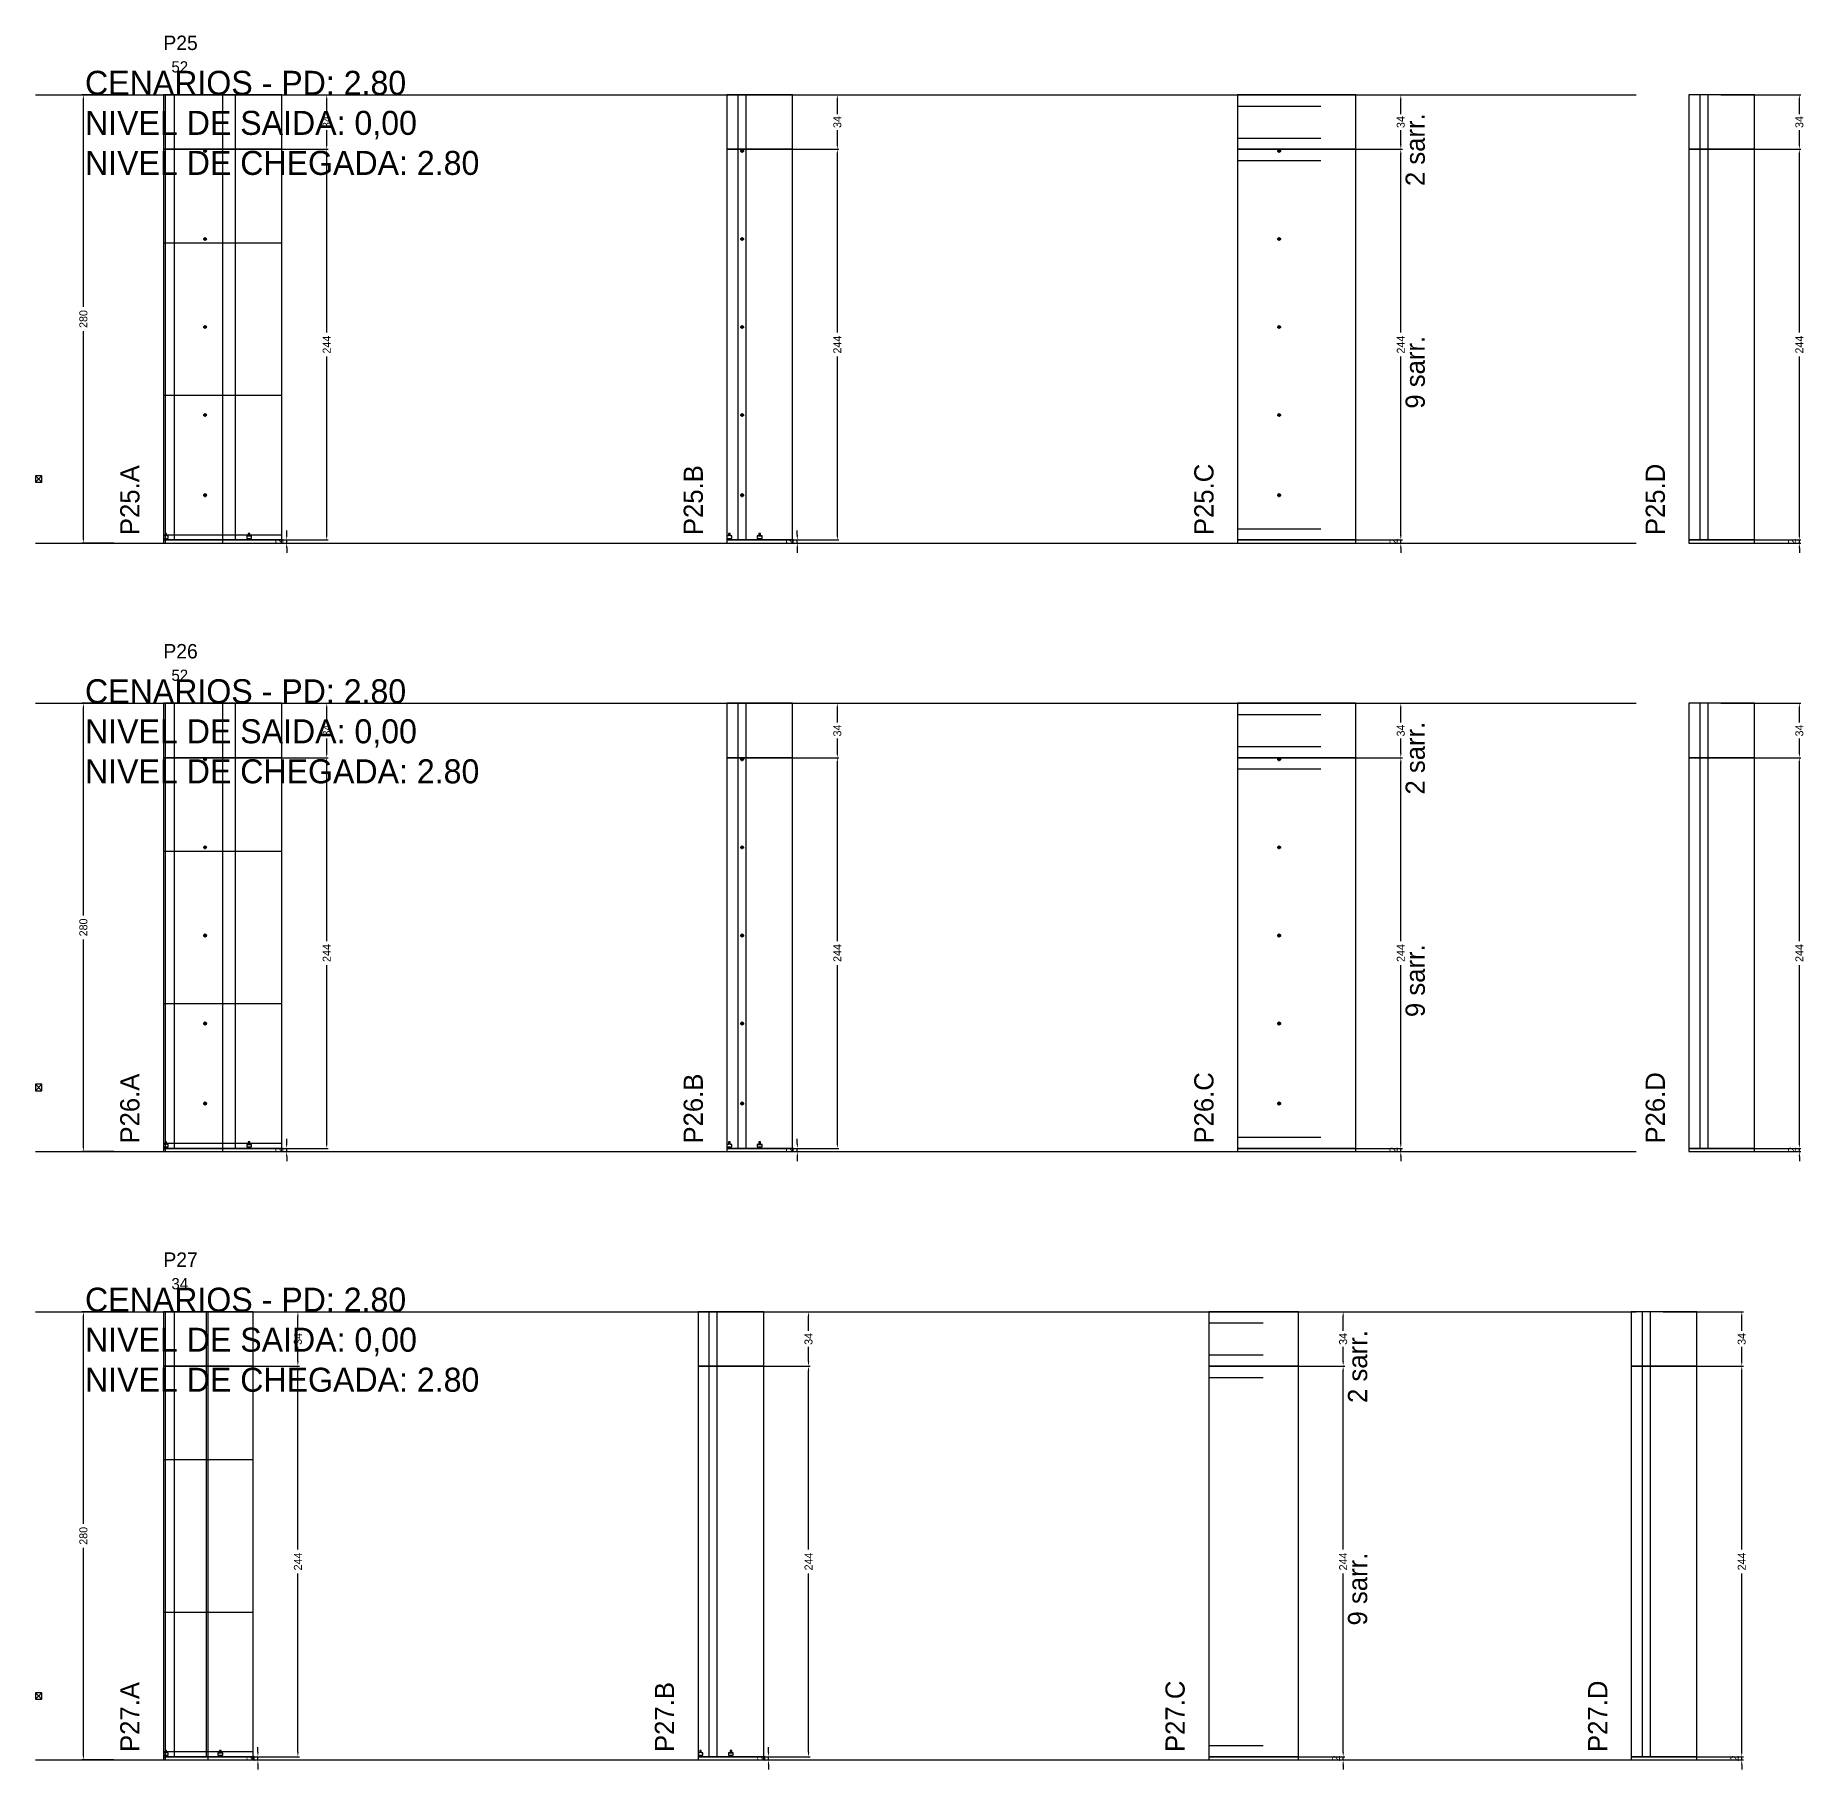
# Model space of a CAD drawing. Header units: centimetres. Extents: x -10500 to 4105, y -36866 to 295.
# Drawn here: x -7000 to -5895, y -10266 to -9183 of the extents above; entities that cross this region are included whole.
import ezdxf

# ---------------------------------------------------------------- set-up
doc = ezdxf.new("R2010")
doc.units = ezdxf.units.CM
doc.linetypes.add('DASHED', pattern=[2, -2])
for name, color, linetype in [('CHAPA', 140, 'Continuous'), ('COTA', 241, 'Continuous'), ('COTAS FURACAO', 16, 'Continuous'), ('Madeira', 30, 'Continuous'), ('NOMENCLATURA', 7, 'Continuous'), ('Nível', 160, 'Continuous'), ('Painéis', 200, 'Continuous'), ('Perfil Metálico', 150, 'Continuous'), ('SARR_2.2x7', 40, 'Continuous'), ('SARRAFO DE PRESSAO', 200, 'Continuous'), ('texto', 7, 'Continuous'), ('TEXTO_GERAL', 7, 'Continuous')]:
    doc.layers.add(name, color=color, linetype=linetype)
doc.dimstyles.new('PAINEL-NOVA', dxfattribs={"dimtxt": 5, "dimasz": 3, "dimexe": 1, "dimexo": 1, "dimgap": 1, "dimtad": 1, "dimcen": 2.5, "dimazin": 3, "dimtfac": 1, "dimtmove": 0, "dimatfit": 3})

# ---------------------------------------------------------------- blocks, each defined once
blk = doc.blocks.new('_CLOSEDFILLED')
at = {"color": 0, "linetype": 'BYBLOCK'}
blk.add_solid([(-1, 0.16), (0, 0), (-1, -0.16)], dxfattribs=at)
blk = doc.blocks.new('*D625')
for p, q in [((-6951, -9220), (-6971, -9220)), ((-6970, -9352.5), (-6970, -9223)), ((-6970, -9497), (-6970, -9367.5)), ((-6951, -9500), (-6971, -9500))]:
    blk.add_line(p, q)
at = {"layer": 'Defpoints'}
for p in [(-6950, -9220), (-6970, -9500), (-6950, -9500)]:
    blk.add_point(p, dxfattribs=at)
at = {"layer": 'COTA', "xscale": 3, "yscale": 3}
for p, rotation in [((-6970, -9220), 90), ((-6970, -9500), 270)]:
    blk.add_blockref('_CLOSEDFILLED', p, dxfattribs=dict(at, rotation=rotation))
at = {"layer": 'COTA', "insert": (-6970, -9360), "char_height": 5, "attachment_point": 5, "rotation": 90}
blk.add_mtext('280', dxfattribs=at)
blk = doc.blocks.new('MULDURA')
at = {"layer": 'Paineis'}
for p, q in [((0, 0), (4, 4)), ((4, 0), (0, 4))]:
    blk.add_line(p, q, dxfattribs=at)
blk.add_lwpolyline([(0, 0), (4, 0), (4, 4), (0, 4)], close=True, dxfattribs=at)
blk = doc.blocks.new('*D627')
for p, q in [((-6867, -9254), (-6817, -9254)), ((-6818, -9368.5), (-6818, -9257)), ((-6818, -9495), (-6818, -9383.5)), ((-6867, -9498), (-6817, -9498))]:
    blk.add_line(p, q)
at = {"layer": 'Defpoints'}
for p in [(-6868, -9254), (-6868, -9498), (-6818, -9498)]:
    blk.add_point(p, dxfattribs=at)
at = {"layer": 'COTA', "xscale": 3, "yscale": 3}
for p, rotation in [((-6818, -9254), 90), ((-6818, -9498), 270)]:
    blk.add_blockref('_CLOSEDFILLED', p, dxfattribs=dict(at, rotation=rotation))
at = {"layer": 'COTA', "insert": (-6818, -9376), "char_height": 5, "attachment_point": 5, "rotation": 90}
blk.add_mtext('244', dxfattribs=at)
blk = doc.blocks.new('*D628')
for p, q in [((-6867, -9220), (-6817, -9220)), ((-6818, -9232), (-6818, -9223)), ((-6818, -9251), (-6818, -9242)), ((-6867, -9254), (-6817, -9254))]:
    blk.add_line(p, q)
at = {"layer": 'Defpoints'}
for p in [(-6868, -9220), (-6868, -9254), (-6818, -9254)]:
    blk.add_point(p, dxfattribs=at)
at = {"layer": 'COTA', "xscale": 3, "yscale": 3}
for p, rotation in [((-6818, -9220), 90), ((-6818, -9254), 270)]:
    blk.add_blockref('_CLOSEDFILLED', p, dxfattribs=dict(at, rotation=rotation))
at = {"layer": 'COTA', "insert": (-6818, -9237), "char_height": 5, "attachment_point": 5, "rotation": 90}
blk.add_mtext('34', dxfattribs=at)
blk = doc.blocks.new('SLIPTEE')
at = {"layer": 'Paineis'}
blk.add_lwpolyline([(0, 0), (3, 0), (3, 1.5), (2, 1.5), (2, 3), (1, 3), (1, 1.5), (0, 1.5)], close=True, dxfattribs=at)
blk = doc.blocks.new('SLIPTDD')
at = {"layer": 'Paineis'}
blk.add_line((0, 1.5), (3, 1.5), dxfattribs=at)
blk.add_lwpolyline([(0, 0), (3, 0), (3, 1.5), (2, 1.5), (2, 3), (1, 3), (1, 1.5), (0, 1.5)], close=True, dxfattribs=at)
blk = doc.blocks.new('furacao')
at = {"layer": 'COTAS FURACAO'}
for p, q in [((-1.2, 0), (1.2, 0)), ((0, -1.2), (0, 1.2))]:
    blk.add_line(p, q, dxfattribs=at)
blk.add_circle((0, 0), 0.8, dxfattribs=at)
blk = doc.blocks.new('*D630')
for p, q in [((-6548, -9254), (-6498, -9254)), ((-6499, -9368.5), (-6499, -9257)), ((-6499, -9495), (-6499, -9383.5)), ((-6548, -9498), (-6498, -9498))]:
    blk.add_line(p, q)
at = {"layer": 'Defpoints'}
for p in [(-6549, -9254), (-6549, -9498), (-6499, -9498)]:
    blk.add_point(p, dxfattribs=at)
at = {"layer": 'COTA', "xscale": 3, "yscale": 3}
for p, rotation in [((-6499, -9254), 90), ((-6499, -9498), 270)]:
    blk.add_blockref('_CLOSEDFILLED', p, dxfattribs=dict(at, rotation=rotation))
at = {"layer": 'COTA', "insert": (-6499, -9376), "char_height": 5, "attachment_point": 5, "rotation": 90}
blk.add_mtext('244', dxfattribs=at)
blk = doc.blocks.new('*D631')
for p, q in [((-6548, -9220), (-6498, -9220)), ((-6499, -9232), (-6499, -9223)), ((-6499, -9251), (-6499, -9242)), ((-6548, -9254), (-6498, -9254))]:
    blk.add_line(p, q)
at = {"layer": 'Defpoints'}
for p in [(-6549, -9220), (-6549, -9254), (-6499, -9254)]:
    blk.add_point(p, dxfattribs=at)
at = {"layer": 'COTA', "xscale": 3, "yscale": 3}
for p, rotation in [((-6499, -9220), 90), ((-6499, -9254), 270)]:
    blk.add_blockref('_CLOSEDFILLED', p, dxfattribs=dict(at, rotation=rotation))
at = {"layer": 'COTA', "insert": (-6499, -9237), "char_height": 5, "attachment_point": 5, "rotation": 90}
blk.add_mtext('34', dxfattribs=at)
blk = doc.blocks.new('*D633')
for p, q in [((-6196, -9254), (-6146, -9254)), ((-6147, -9368.5), (-6147, -9257)), ((-6147, -9495), (-6147, -9383.5)), ((-6196, -9498), (-6146, -9498))]:
    blk.add_line(p, q)
at = {"layer": 'Defpoints'}
for p in [(-6197, -9254), (-6197, -9498), (-6147, -9498)]:
    blk.add_point(p, dxfattribs=at)
at = {"layer": 'COTA', "xscale": 3, "yscale": 3}
for p, rotation in [((-6147, -9254), 90), ((-6147, -9498), 270)]:
    blk.add_blockref('_CLOSEDFILLED', p, dxfattribs=dict(at, rotation=rotation))
at = {"layer": 'COTA', "insert": (-6147, -9376), "char_height": 5, "attachment_point": 5, "rotation": 90}
blk.add_mtext('244', dxfattribs=at)
blk = doc.blocks.new('*D634')
for p, q in [((-6196, -9220), (-6146, -9220)), ((-6147, -9232), (-6147, -9223)), ((-6147, -9251), (-6147, -9242)), ((-6196, -9254), (-6146, -9254))]:
    blk.add_line(p, q)
at = {"layer": 'Defpoints'}
for p in [(-6197, -9220), (-6197, -9254), (-6147, -9254)]:
    blk.add_point(p, dxfattribs=at)
at = {"layer": 'COTA', "xscale": 3, "yscale": 3}
for p, rotation in [((-6147, -9220), 90), ((-6147, -9254), 270)]:
    blk.add_blockref('_CLOSEDFILLED', p, dxfattribs=dict(at, rotation=rotation))
at = {"layer": 'COTA', "insert": (-6147, -9237), "char_height": 5, "attachment_point": 5, "rotation": 90}
blk.add_mtext('34', dxfattribs=at)
blk = doc.blocks.new('*D636')
for p, q in [((-5947, -9254), (-5897, -9254)), ((-5898, -9368.5), (-5898, -9257)), ((-5898, -9495), (-5898, -9383.5)), ((-5947, -9498), (-5897, -9498))]:
    blk.add_line(p, q)
at = {"layer": 'Defpoints'}
for p in [(-5948, -9254), (-5948, -9498), (-5898, -9498)]:
    blk.add_point(p, dxfattribs=at)
at = {"layer": 'COTA', "xscale": 3, "yscale": 3}
for p, rotation in [((-5898, -9254), 90), ((-5898, -9498), 270)]:
    blk.add_blockref('_CLOSEDFILLED', p, dxfattribs=dict(at, rotation=rotation))
at = {"layer": 'COTA', "insert": (-5898, -9376), "char_height": 5, "attachment_point": 5, "rotation": 90}
blk.add_mtext('244', dxfattribs=at)
blk = doc.blocks.new('*D637')
for p, q in [((-5947, -9220), (-5897, -9220)), ((-5898, -9232), (-5898, -9223)), ((-5898, -9251), (-5898, -9242)), ((-5947, -9254), (-5897, -9254))]:
    blk.add_line(p, q)
at = {"layer": 'Defpoints'}
for p in [(-5948, -9220), (-5948, -9254), (-5898, -9254)]:
    blk.add_point(p, dxfattribs=at)
at = {"layer": 'COTA', "xscale": 3, "yscale": 3}
for p, rotation in [((-5898, -9220), 90), ((-5898, -9254), 270)]:
    blk.add_blockref('_CLOSEDFILLED', p, dxfattribs=dict(at, rotation=rotation))
at = {"layer": 'COTA', "insert": (-5898, -9237), "char_height": 5, "attachment_point": 5, "rotation": 90}
blk.add_mtext('34', dxfattribs=at)
blk = doc.blocks.new('*D651')
for p, q in [((-6951, -9600), (-6971, -9600)), ((-6970, -9732.5), (-6970, -9603)), ((-6970, -9877), (-6970, -9747.5)), ((-6951, -9880), (-6971, -9880))]:
    blk.add_line(p, q)
at = {"layer": 'Defpoints'}
for p in [(-6950, -9600), (-6970, -9880), (-6950, -9880)]:
    blk.add_point(p, dxfattribs=at)
at = {"layer": 'COTA', "xscale": 3, "yscale": 3}
for p, rotation in [((-6970, -9600), 90), ((-6970, -9880), 270)]:
    blk.add_blockref('_CLOSEDFILLED', p, dxfattribs=dict(at, rotation=rotation))
at = {"layer": 'COTA', "insert": (-6970, -9740), "char_height": 5, "attachment_point": 5, "rotation": 90}
blk.add_mtext('280', dxfattribs=at)
blk = doc.blocks.new('*D653')
for p, q in [((-6867, -9634), (-6817, -9634)), ((-6818, -9748.5), (-6818, -9637)), ((-6818, -9875), (-6818, -9763.5)), ((-6867, -9878), (-6817, -9878))]:
    blk.add_line(p, q)
at = {"layer": 'Defpoints'}
for p in [(-6868, -9634), (-6868, -9878), (-6818, -9878)]:
    blk.add_point(p, dxfattribs=at)
at = {"layer": 'COTA', "xscale": 3, "yscale": 3}
for p, rotation in [((-6818, -9634), 90), ((-6818, -9878), 270)]:
    blk.add_blockref('_CLOSEDFILLED', p, dxfattribs=dict(at, rotation=rotation))
at = {"layer": 'COTA', "insert": (-6818, -9756), "char_height": 5, "attachment_point": 5, "rotation": 90}
blk.add_mtext('244', dxfattribs=at)
blk = doc.blocks.new('*D654')
for p, q in [((-6867, -9600), (-6817, -9600)), ((-6818, -9612), (-6818, -9603)), ((-6818, -9631), (-6818, -9622)), ((-6867, -9634), (-6817, -9634))]:
    blk.add_line(p, q)
at = {"layer": 'Defpoints'}
for p in [(-6868, -9600), (-6868, -9634), (-6818, -9634)]:
    blk.add_point(p, dxfattribs=at)
at = {"layer": 'COTA', "xscale": 3, "yscale": 3}
for p, rotation in [((-6818, -9600), 90), ((-6818, -9634), 270)]:
    blk.add_blockref('_CLOSEDFILLED', p, dxfattribs=dict(at, rotation=rotation))
at = {"layer": 'COTA', "insert": (-6818, -9617), "char_height": 5, "attachment_point": 5, "rotation": 90}
blk.add_mtext('34', dxfattribs=at)
blk = doc.blocks.new('*D656')
for p, q in [((-6548, -9634), (-6498, -9634)), ((-6499, -9748.5), (-6499, -9637)), ((-6499, -9875), (-6499, -9763.5)), ((-6548, -9878), (-6498, -9878))]:
    blk.add_line(p, q)
at = {"layer": 'Defpoints'}
for p in [(-6549, -9634), (-6549, -9878), (-6499, -9878)]:
    blk.add_point(p, dxfattribs=at)
at = {"layer": 'COTA', "xscale": 3, "yscale": 3}
for p, rotation in [((-6499, -9634), 90), ((-6499, -9878), 270)]:
    blk.add_blockref('_CLOSEDFILLED', p, dxfattribs=dict(at, rotation=rotation))
at = {"layer": 'COTA', "insert": (-6499, -9756), "char_height": 5, "attachment_point": 5, "rotation": 90}
blk.add_mtext('244', dxfattribs=at)
blk = doc.blocks.new('*D657')
for p, q in [((-6548, -9600), (-6498, -9600)), ((-6499, -9612), (-6499, -9603)), ((-6499, -9631), (-6499, -9622)), ((-6548, -9634), (-6498, -9634))]:
    blk.add_line(p, q)
at = {"layer": 'Defpoints'}
for p in [(-6549, -9600), (-6549, -9634), (-6499, -9634)]:
    blk.add_point(p, dxfattribs=at)
at = {"layer": 'COTA', "xscale": 3, "yscale": 3}
for p, rotation in [((-6499, -9600), 90), ((-6499, -9634), 270)]:
    blk.add_blockref('_CLOSEDFILLED', p, dxfattribs=dict(at, rotation=rotation))
at = {"layer": 'COTA', "insert": (-6499, -9617), "char_height": 5, "attachment_point": 5, "rotation": 90}
blk.add_mtext('34', dxfattribs=at)
blk = doc.blocks.new('*D659')
for p, q in [((-6196, -9634), (-6146, -9634)), ((-6147, -9748.5), (-6147, -9637)), ((-6147, -9875), (-6147, -9763.5)), ((-6196, -9878), (-6146, -9878))]:
    blk.add_line(p, q)
at = {"layer": 'Defpoints'}
for p in [(-6197, -9634), (-6197, -9878), (-6147, -9878)]:
    blk.add_point(p, dxfattribs=at)
at = {"layer": 'COTA', "xscale": 3, "yscale": 3}
for p, rotation in [((-6147, -9634), 90), ((-6147, -9878), 270)]:
    blk.add_blockref('_CLOSEDFILLED', p, dxfattribs=dict(at, rotation=rotation))
at = {"layer": 'COTA', "insert": (-6147, -9756), "char_height": 5, "attachment_point": 5, "rotation": 90}
blk.add_mtext('244', dxfattribs=at)
blk = doc.blocks.new('*D660')
for p, q in [((-6196, -9600), (-6146, -9600)), ((-6147, -9612), (-6147, -9603)), ((-6147, -9631), (-6147, -9622)), ((-6196, -9634), (-6146, -9634))]:
    blk.add_line(p, q)
at = {"layer": 'Defpoints'}
for p in [(-6197, -9600), (-6197, -9634), (-6147, -9634)]:
    blk.add_point(p, dxfattribs=at)
at = {"layer": 'COTA', "xscale": 3, "yscale": 3}
for p, rotation in [((-6147, -9600), 90), ((-6147, -9634), 270)]:
    blk.add_blockref('_CLOSEDFILLED', p, dxfattribs=dict(at, rotation=rotation))
at = {"layer": 'COTA', "insert": (-6147, -9617), "char_height": 5, "attachment_point": 5, "rotation": 90}
blk.add_mtext('34', dxfattribs=at)
blk = doc.blocks.new('*D662')
for p, q in [((-5947, -9634), (-5897, -9634)), ((-5898, -9748.5), (-5898, -9637)), ((-5898, -9875), (-5898, -9763.5)), ((-5947, -9878), (-5897, -9878))]:
    blk.add_line(p, q)
at = {"layer": 'Defpoints'}
for p in [(-5948, -9634), (-5948, -9878), (-5898, -9878)]:
    blk.add_point(p, dxfattribs=at)
at = {"layer": 'COTA', "xscale": 3, "yscale": 3}
for p, rotation in [((-5898, -9634), 90), ((-5898, -9878), 270)]:
    blk.add_blockref('_CLOSEDFILLED', p, dxfattribs=dict(at, rotation=rotation))
at = {"layer": 'COTA', "insert": (-5898, -9756), "char_height": 5, "attachment_point": 5, "rotation": 90}
blk.add_mtext('244', dxfattribs=at)
blk = doc.blocks.new('*D663')
for p, q in [((-5947, -9600), (-5897, -9600)), ((-5898, -9612), (-5898, -9603)), ((-5898, -9631), (-5898, -9622)), ((-5947, -9634), (-5897, -9634))]:
    blk.add_line(p, q)
at = {"layer": 'Defpoints'}
for p in [(-5948, -9600), (-5948, -9634), (-5898, -9634)]:
    blk.add_point(p, dxfattribs=at)
at = {"layer": 'COTA', "xscale": 3, "yscale": 3}
for p, rotation in [((-5898, -9600), 90), ((-5898, -9634), 270)]:
    blk.add_blockref('_CLOSEDFILLED', p, dxfattribs=dict(at, rotation=rotation))
at = {"layer": 'COTA', "insert": (-5898, -9617), "char_height": 5, "attachment_point": 5, "rotation": 90}
blk.add_mtext('34', dxfattribs=at)
blk = doc.blocks.new('*D677')
for p, q in [((-6951, -9980), (-6971, -9980)), ((-6970, -10112.5), (-6970, -9983)), ((-6970, -10257), (-6970, -10127.5)), ((-6951, -10260), (-6971, -10260))]:
    blk.add_line(p, q)
at = {"layer": 'Defpoints'}
for p in [(-6950, -9980), (-6970, -10260), (-6950, -10260)]:
    blk.add_point(p, dxfattribs=at)
at = {"layer": 'COTA', "xscale": 3, "yscale": 3}
for p, rotation in [((-6970, -9980), 90), ((-6970, -10260), 270)]:
    blk.add_blockref('_CLOSEDFILLED', p, dxfattribs=dict(at, rotation=rotation))
at = {"layer": 'COTA', "insert": (-6970, -10120), "char_height": 5, "attachment_point": 5, "rotation": 90}
blk.add_mtext('280', dxfattribs=at)
blk = doc.blocks.new('*D679')
for p, q in [((-6885, -10014), (-6835, -10014)), ((-6836, -10128.5), (-6836, -10017)), ((-6836, -10255), (-6836, -10143.5)), ((-6885, -10258), (-6835, -10258))]:
    blk.add_line(p, q)
at = {"layer": 'Defpoints'}
for p in [(-6886, -10014), (-6886, -10258), (-6836, -10258)]:
    blk.add_point(p, dxfattribs=at)
at = {"layer": 'COTA', "xscale": 3, "yscale": 3}
for p, rotation in [((-6836, -10014), 90), ((-6836, -10258), 270)]:
    blk.add_blockref('_CLOSEDFILLED', p, dxfattribs=dict(at, rotation=rotation))
at = {"layer": 'COTA', "insert": (-6836, -10136), "char_height": 5, "attachment_point": 5, "rotation": 90}
blk.add_mtext('244', dxfattribs=at)
blk = doc.blocks.new('*D680')
for p, q in [((-6885, -9980), (-6835, -9980)), ((-6836, -9992), (-6836, -9983)), ((-6836, -10011), (-6836, -10002)), ((-6885, -10014), (-6835, -10014))]:
    blk.add_line(p, q)
at = {"layer": 'Defpoints'}
for p in [(-6886, -9980), (-6886, -10014), (-6836, -10014)]:
    blk.add_point(p, dxfattribs=at)
at = {"layer": 'COTA', "xscale": 3, "yscale": 3}
for p, rotation in [((-6836, -9980), 90), ((-6836, -10014), 270)]:
    blk.add_blockref('_CLOSEDFILLED', p, dxfattribs=dict(at, rotation=rotation))
at = {"layer": 'COTA', "insert": (-6836, -9997), "char_height": 5, "attachment_point": 5, "rotation": 90}
blk.add_mtext('34', dxfattribs=at)
blk = doc.blocks.new('*D682')
for p, q in [((-6566, -10014), (-6516, -10014)), ((-6517, -10128.5), (-6517, -10017)), ((-6517, -10255), (-6517, -10143.5)), ((-6566, -10258), (-6516, -10258))]:
    blk.add_line(p, q)
at = {"layer": 'Defpoints'}
for p in [(-6567, -10014), (-6567, -10258), (-6517, -10258)]:
    blk.add_point(p, dxfattribs=at)
at = {"layer": 'COTA', "xscale": 3, "yscale": 3}
for p, rotation in [((-6517, -10014), 90), ((-6517, -10258), 270)]:
    blk.add_blockref('_CLOSEDFILLED', p, dxfattribs=dict(at, rotation=rotation))
at = {"layer": 'COTA', "insert": (-6517, -10136), "char_height": 5, "attachment_point": 5, "rotation": 90}
blk.add_mtext('244', dxfattribs=at)
blk = doc.blocks.new('*D683')
for p, q in [((-6566, -9980), (-6516, -9980)), ((-6517, -9992), (-6517, -9983)), ((-6517, -10011), (-6517, -10002)), ((-6566, -10014), (-6516, -10014))]:
    blk.add_line(p, q)
at = {"layer": 'Defpoints'}
for p in [(-6567, -9980), (-6567, -10014), (-6517, -10014)]:
    blk.add_point(p, dxfattribs=at)
at = {"layer": 'COTA', "xscale": 3, "yscale": 3}
for p, rotation in [((-6517, -9980), 90), ((-6517, -10014), 270)]:
    blk.add_blockref('_CLOSEDFILLED', p, dxfattribs=dict(at, rotation=rotation))
at = {"layer": 'COTA', "insert": (-6517, -9997), "char_height": 5, "attachment_point": 5, "rotation": 90}
blk.add_mtext('34', dxfattribs=at)
blk = doc.blocks.new('*D685')
for p, q in [((-6232, -10014), (-6182, -10014)), ((-6183, -10128.5), (-6183, -10017)), ((-6183, -10255), (-6183, -10143.5)), ((-6232, -10258), (-6182, -10258))]:
    blk.add_line(p, q)
at = {"layer": 'Defpoints'}
for p in [(-6233, -10014), (-6233, -10258), (-6183, -10258)]:
    blk.add_point(p, dxfattribs=at)
at = {"layer": 'COTA', "xscale": 3, "yscale": 3}
for p, rotation in [((-6183, -10014), 90), ((-6183, -10258), 270)]:
    blk.add_blockref('_CLOSEDFILLED', p, dxfattribs=dict(at, rotation=rotation))
at = {"layer": 'COTA', "insert": (-6183, -10136), "char_height": 5, "attachment_point": 5, "rotation": 90}
blk.add_mtext('244', dxfattribs=at)
blk = doc.blocks.new('*D686')
for p, q in [((-6232, -9980), (-6182, -9980)), ((-6183, -9992), (-6183, -9983)), ((-6183, -10011), (-6183, -10002)), ((-6232, -10014), (-6182, -10014))]:
    blk.add_line(p, q)
at = {"layer": 'Defpoints'}
for p in [(-6233, -9980), (-6233, -10014), (-6183, -10014)]:
    blk.add_point(p, dxfattribs=at)
at = {"layer": 'COTA', "xscale": 3, "yscale": 3}
for p, rotation in [((-6183, -9980), 90), ((-6183, -10014), 270)]:
    blk.add_blockref('_CLOSEDFILLED', p, dxfattribs=dict(at, rotation=rotation))
at = {"layer": 'COTA', "insert": (-6183, -9997), "char_height": 5, "attachment_point": 5, "rotation": 90}
blk.add_mtext('34', dxfattribs=at)
blk = doc.blocks.new('*D688')
for p, q in [((-5983, -10014), (-5933, -10014)), ((-5934, -10128.5), (-5934, -10017)), ((-5934, -10255), (-5934, -10143.5)), ((-5983, -10258), (-5933, -10258))]:
    blk.add_line(p, q)
at = {"layer": 'Defpoints'}
for p in [(-5984, -10014), (-5984, -10258), (-5934, -10258)]:
    blk.add_point(p, dxfattribs=at)
at = {"layer": 'COTA', "xscale": 3, "yscale": 3}
for p, rotation in [((-5934, -10014), 90), ((-5934, -10258), 270)]:
    blk.add_blockref('_CLOSEDFILLED', p, dxfattribs=dict(at, rotation=rotation))
at = {"layer": 'COTA', "insert": (-5934, -10136), "char_height": 5, "attachment_point": 5, "rotation": 90}
blk.add_mtext('244', dxfattribs=at)
blk = doc.blocks.new('*D689')
for p, q in [((-5983, -9980), (-5933, -9980)), ((-5934, -9992), (-5934, -9983)), ((-5934, -10011), (-5934, -10002)), ((-5983, -10014), (-5933, -10014))]:
    blk.add_line(p, q)
at = {"layer": 'Defpoints'}
for p in [(-5984, -9980), (-5984, -10014), (-5934, -10014)]:
    blk.add_point(p, dxfattribs=at)
at = {"layer": 'COTA', "xscale": 3, "yscale": 3}
for p, rotation in [((-5934, -9980), 90), ((-5934, -10014), 270)]:
    blk.add_blockref('_CLOSEDFILLED', p, dxfattribs=dict(at, rotation=rotation))
at = {"layer": 'COTA', "insert": (-5934, -9997), "char_height": 5, "attachment_point": 5, "rotation": 90}
blk.add_mtext('34', dxfattribs=at)

msp = doc.modelspace()

# ---------------------------------------------------------------- linework, layer by layer
at = {"layer": 'CHAPA'}
for points in [[(-6920, -9500), (-6918.8, -9500), (-6918.8, -9220), (-6920, -9220)], [(-6920, -9880), (-6918.8, -9880), (-6918.8, -9600), (-6920, -9600)], [(-6920, -10260), (-6918.8, -10260), (-6918.8, -9980), (-6920, -9980)]]:
    msp.add_lwpolyline(points, close=True, dxfattribs=at)
at = {"layer": 'Madeira'}
for points in [[(-6920, -9312.4), (-6846, -9312.4)], [(-6920, -9407.6), (-6846, -9407.6)], [(-6920, -9692.4), (-6846, -9692.4)], [(-6920, -9787.6), (-6846, -9787.6)], [(-6920, -10072.4), (-6864, -10072.4)], [(-6920, -10167.6), (-6864, -10167.6)]]:
    msp.add_lwpolyline(points, dxfattribs=at)
at = {"layer": 'Nível', "linetype": 'DASHED'}
for points in [[(-7000, -9220), (-6000, -9220)], [(-7000, -9500), (-6000, -9500)], [(-7000, -9600), (-6000, -9600)], [(-7000, -9880), (-6000, -9880)], [(-7000, -9980), (-6000, -9980)], [(-7000, -10260), (-6000, -10260)]]:
    msp.add_lwpolyline(points, dxfattribs=at)
at = {"layer": 'Painéis'}
for points in [[(-6920, -9254), (-6846, -9254), (-6846, -9220), (-6920, -9220)], [(-6920, -9500), (-6846, -9500), (-6846, -9220), (-6920, -9220)], [(-6568, -9254), (-6527, -9254), (-6527, -9220), (-6568, -9220)], [(-6249, -9254), (-6175, -9254), (-6175, -9220), (-6249, -9220)], [(-5967, -9254), (-5926, -9254), (-5926, -9220), (-5967, -9220)], [(-6920, -9498), (-6846, -9498), (-6846, -9254), (-6920, -9254)], [(-6568, -9498), (-6527, -9498), (-6527, -9254), (-6568, -9254)], [(-6249, -9498), (-6175, -9498), (-6175, -9254), (-6249, -9254)], [(-5967, -9498), (-5926, -9498), (-5926, -9254), (-5967, -9254)], [(-6920, -9500), (-6846, -9500), (-6846, -9498), (-6920, -9498)], [(-6568, -9500), (-6527, -9500), (-6527, -9498), (-6568, -9498)], [(-6249, -9500), (-6175, -9500), (-6175, -9498), (-6249, -9498)], [(-5967, -9500), (-5926, -9500), (-5926, -9498), (-5967, -9498)], [(-6920, -9634), (-6846, -9634), (-6846, -9600), (-6920, -9600)], [(-6920, -9880), (-6846, -9880), (-6846, -9600), (-6920, -9600)], [(-6568, -9634), (-6527, -9634), (-6527, -9600), (-6568, -9600)], [(-6249, -9634), (-6175, -9634), (-6175, -9600), (-6249, -9600)], [(-5967, -9634), (-5926, -9634), (-5926, -9600), (-5967, -9600)], [(-6920, -9878), (-6846, -9878), (-6846, -9634), (-6920, -9634)], [(-6568, -9878), (-6527, -9878), (-6527, -9634), (-6568, -9634)], [(-6249, -9878), (-6175, -9878), (-6175, -9634), (-6249, -9634)], [(-5967, -9878), (-5926, -9878), (-5926, -9634), (-5967, -9634)], [(-6920, -9880), (-6846, -9880), (-6846, -9878), (-6920, -9878)], [(-6568, -9880), (-6527, -9880), (-6527, -9878), (-6568, -9878)], [(-6249, -9880), (-6175, -9880), (-6175, -9878), (-6249, -9878)], [(-5967, -9880), (-5926, -9880), (-5926, -9878), (-5967, -9878)], [(-6920, -10014), (-6864, -10014), (-6864, -9980), (-6920, -9980)], [(-6920, -10260), (-6864, -10260), (-6864, -9980), (-6920, -9980)], [(-6586, -10014), (-6545, -10014), (-6545, -9980), (-6586, -9980)], [(-6267, -10014), (-6211, -10014), (-6211, -9980), (-6267, -9980)], [(-6003, -10014), (-5962, -10014), (-5962, -9980), (-6003, -9980)], [(-6920, -10258), (-6864, -10258), (-6864, -10014), (-6920, -10014)], [(-6586, -10258), (-6545, -10258), (-6545, -10014), (-6586, -10014)], [(-6267, -10258), (-6211, -10258), (-6211, -10014), (-6267, -10014)], [(-6003, -10258), (-5962, -10258), (-5962, -10014), (-6003, -10014)], [(-6920, -10260), (-6864, -10260), (-6864, -10258), (-6920, -10258)], [(-6586, -10260), (-6545, -10260), (-6545, -10258), (-6586, -10258)], [(-6267, -10260), (-6211, -10260), (-6211, -10258), (-6267, -10258)], [(-6003, -10260), (-5962, -10260), (-5962, -10258), (-6003, -10258)]]:
    msp.add_lwpolyline(points, close=True, dxfattribs=at)
at = {"layer": 'Perfil Metálico'}
for p, q in [((-6883, -9500), (-6883, -9220)), ((-6883, -9880), (-6883, -9600)), ((-6892, -10260), (-6892, -9980))]:
    msp.add_line(p, q, dxfattribs=at)
at = {"layer": 'SARR_2.2x7'}
for points in [[(-6913, -9254), (-6913, -9220)], [(-6875, -9254), (-6875, -9220)], [(-6561, -9254), (-6561, -9220)], [(-6556, -9254), (-6556, -9220)], [(-6249, -9227), (-6197, -9227)], [(-5960, -9254), (-5960, -9220)], [(-5955, -9254), (-5955, -9220)], [(-6249, -9247), (-6197, -9247)], [(-6249, -9261), (-6197, -9261)], [(-6249, -9491), (-6197, -9491)], [(-6913, -9634), (-6913, -9600)], [(-6875, -9634), (-6875, -9600)], [(-6561, -9634), (-6561, -9600)], [(-6556, -9634), (-6556, -9600)], [(-5960, -9634), (-5960, -9600)], [(-5955, -9634), (-5955, -9600)], [(-6249, -9607), (-6197, -9607)], [(-6249, -9627), (-6197, -9627)], [(-6249, -9641), (-6197, -9641)], [(-6249, -9871), (-6197, -9871)], [(-6913, -10014), (-6913, -9980)], [(-6893, -10014), (-6893, -9980)], [(-6579, -10014), (-6579, -9980)], [(-6574, -10014), (-6574, -9980)], [(-5996, -10014), (-5996, -9980)], [(-5991, -10014), (-5991, -9980)], [(-6267, -9987), (-6233, -9987)], [(-6267, -10007), (-6233, -10007)], [(-6267, -10021), (-6233, -10021)], [(-6267, -10251), (-6233, -10251)]]:
    msp.add_lwpolyline(points, dxfattribs=at)
at = {"layer": 'SARR_2.2x7', "linetype": 'DASHED'}
for points in [[(-6913, -9498), (-6913, -9254)], [(-6875, -9498), (-6875, -9254)], [(-6561, -9498), (-6561, -9254)], [(-6556, -9498), (-6556, -9254)], [(-5960, -9498), (-5960, -9254)], [(-5955, -9498), (-5955, -9254)], [(-6913, -9878), (-6913, -9634)], [(-6875, -9878), (-6875, -9634)], [(-6561, -9878), (-6561, -9634)], [(-6556, -9878), (-6556, -9634)], [(-5960, -9878), (-5960, -9634)], [(-5955, -9878), (-5955, -9634)], [(-6913, -10258), (-6913, -10014)], [(-6893, -10258), (-6893, -10014)], [(-6579, -10258), (-6579, -10014)], [(-6574, -10258), (-6574, -10014)], [(-5996, -10258), (-5996, -10014)], [(-5991, -10258), (-5991, -10014)]]:
    msp.add_lwpolyline(points, dxfattribs=at)
at = {"layer": 'SARRAFO DE PRESSAO'}
for points in [[(-6920, -9500), (-6846, -9500), (-6846, -9495), (-6920, -9495)], [(-6920, -9880), (-6846, -9880), (-6846, -9875), (-6920, -9875)], [(-6920, -10260), (-6864, -10260), (-6864, -10255), (-6920, -10255)]]:
    msp.add_lwpolyline(points, close=True, dxfattribs=at)

# ---------------------------------------------------------------- block references
at = {"layer": 'COTA'}
for name, p in [('furacao', (-6894, -9255)), ('furacao', (-6558.5, -9255)), ('furacao', (-6223, -9255)), ('furacao', (-6894, -9310)), ('furacao', (-6558.5, -9310)), ('furacao', (-6223, -9310)), ('furacao', (-6894, -9365)), ('furacao', (-6558.5, -9365)), ('furacao', (-6223, -9365)), ('furacao', (-6894, -9420)), ('furacao', (-6558.5, -9420)), ('furacao', (-6223, -9420)), ('MULDURA', (-7000, -9462)), ('furacao', (-6894, -9470)), ('furacao', (-6558.5, -9470)), ('furacao', (-6223, -9470)), ('SLIPTEE', (-6920, -9497)), ('SLIPTDD', (-6868, -9497)), ('SLIPTEE', (-6568, -9497)), ('SLIPTDD', (-6549, -9497)), ('furacao', (-6894, -9635)), ('furacao', (-6558.5, -9635)), ('furacao', (-6223, -9635)), ('furacao', (-6894, -9690)), ('furacao', (-6558.5, -9690)), ('furacao', (-6223, -9690)), ('furacao', (-6894, -9745)), ('furacao', (-6558.5, -9745)), ('furacao', (-6223, -9745)), ('furacao', (-6894, -9800)), ('furacao', (-6558.5, -9800)), ('furacao', (-6223, -9800)), ('MULDURA', (-7000, -9842)), ('furacao', (-6894, -9850)), ('furacao', (-6558.5, -9850)), ('furacao', (-6223, -9850)), ('SLIPTEE', (-6920, -9877)), ('SLIPTDD', (-6868, -9877)), ('SLIPTEE', (-6568, -9877)), ('SLIPTDD', (-6549, -9877)), ('MULDURA', (-7000, -10222)), ('SLIPTEE', (-6920, -10257)), ('SLIPTDD', (-6886, -10257)), ('SLIPTEE', (-6586, -10257)), ('SLIPTDD', (-6567, -10257))]:
    msp.add_blockref(name, p, dxfattribs=at)

# ---------------------------------------------------------------- texts
at = {"layer": 'NOMENCLATURA'}
for s, p in [('CENARIOS - PD: 2.80', (-6969, -9220)), ('NIVEL DE SAIDA: 0,00', (-6969, -9245)), ('NIVEL DE CHEGADA: 2.80', (-6969, -9270)), ('CENARIOS - PD: 2.80', (-6969, -9600)), ('NIVEL DE SAIDA: 0,00', (-6969, -9625)), ('NIVEL DE CHEGADA: 2.80', (-6969, -9650)), ('CENARIOS - PD: 2.80', (-6969, -9980)), ('NIVEL DE SAIDA: 0,00', (-6969, -10005)), ('NIVEL DE CHEGADA: 2.80', (-6969, -10030))]:
    msp.add_text(s, height=15, dxfattribs=at).set_placement(p)
for s, p in [('2 sarr.', (-6132, -9277)), ('9 sarr.', (-6132, -9416)), ('P25.A', (-6935, -9495)), ('P25.B', (-6583, -9495)), ('P25.C', (-6264, -9495)), ('P25.D', (-5982, -9495)), ('2 sarr.', (-6132, -9657)), ('9 sarr.', (-6132, -9796)), ('P26.A', (-6935, -9875)), ('P26.B', (-6583, -9875)), ('P26.C', (-6264, -9875)), ('P26.D', (-5982, -9875)), ('2 sarr.', (-6168, -10037)), ('9 sarr.', (-6168, -10176)), ('P27.A', (-6935, -10255)), ('P27.B', (-6601, -10255)), ('P27.C', (-6282, -10255)), ('P27.D', (-6018, -10255))]:
    msp.add_text(s, height=12, rotation=90, dxfattribs=at).set_placement(p)
at = {"layer": 'texto'}
for s, p in [('52', (-6915, -9206)), ('52', (-6915, -9586)), ('34', (-6915, -9966))]:
    msp.add_text(s, height=7, dxfattribs=at).set_placement(p)
at = {"layer": 'TEXTO_GERAL'}
for s, p in [('P25', (-6920, -9192)), ('P26', (-6920, -9572)), ('P27', (-6920, -9952))]:
    msp.add_text(s, height=9, dxfattribs=at).set_placement(p)

# ---------------------------------------------------------------- dimensions: what is measured, and where the dimension line sits
at = {"layer": 'COTA'}
for base, p1, p2, picture, middle in [((-6970, -9500), (-6950, -9500), (-6950, -9220), '*D625', (-6970, -9360)), ((-6818, -9254), (-6868, -9254), (-6868, -9220), '*D628', (-6818, -9237)), ((-6499, -9254), (-6549, -9254), (-6549, -9220), '*D631', (-6499, -9237)), ((-6147, -9254), (-6197, -9254), (-6197, -9220), '*D634', (-6147, -9237)), ((-5898, -9254), (-5948, -9254), (-5948, -9220), '*D637', (-5898, -9237)), ((-6818, -9498), (-6868, -9498), (-6868, -9254), '*D627', (-6818, -9376)), ((-6499, -9498), (-6549, -9498), (-6549, -9254), '*D630', (-6499, -9376)), ((-6147, -9498), (-6197, -9498), (-6197, -9254), '*D633', (-6147, -9376)), ((-5898, -9498), (-5948, -9498), (-5948, -9254), '*D636', (-5898, -9376)), ((-6970, -9880), (-6950, -9880), (-6950, -9600), '*D651', (-6970, -9740)), ((-6818, -9634), (-6868, -9634), (-6868, -9600), '*D654', (-6818, -9617)), ((-6499, -9634), (-6549, -9634), (-6549, -9600), '*D657', (-6499, -9617)), ((-6147, -9634), (-6197, -9634), (-6197, -9600), '*D660', (-6147, -9617)), ((-5898, -9634), (-5948, -9634), (-5948, -9600), '*D663', (-5898, -9617)), ((-6818, -9878), (-6868, -9878), (-6868, -9634), '*D653', (-6818, -9756)), ((-6499, -9878), (-6549, -9878), (-6549, -9634), '*D656', (-6499, -9756)), ((-6147, -9878), (-6197, -9878), (-6197, -9634), '*D659', (-6147, -9756)), ((-5898, -9878), (-5948, -9878), (-5948, -9634), '*D662', (-5898, -9756)), ((-6970, -10260), (-6950, -10260), (-6950, -9980), '*D677', (-6970, -10120)), ((-6836, -10014), (-6886, -10014), (-6886, -9980), '*D680', (-6836, -9997)), ((-6517, -10014), (-6567, -10014), (-6567, -9980), '*D683', (-6517, -9997)), ((-6183, -10014), (-6233, -10014), (-6233, -9980), '*D686', (-6183, -9997)), ((-5934, -10014), (-5984, -10014), (-5984, -9980), '*D689', (-5934, -9997)), ((-6836, -10258), (-6886, -10258), (-6886, -10014), '*D679', (-6836, -10136)), ((-6517, -10258), (-6567, -10258), (-6567, -10014), '*D682', (-6517, -10136)), ((-6183, -10258), (-6233, -10258), (-6233, -10014), '*D685', (-6183, -10136)), ((-5934, -10258), (-5984, -10258), (-5984, -10014), '*D688', (-5934, -10136))]:
    dim = msp.add_linear_dim(base=base, p1=p1, p2=p2, angle=90, dimstyle='PAINEL-NOVA', dxfattribs=at)
    dim.commit()
    dim.dimension.update_dxf_attribs({"geometry": picture, "text_midpoint": middle})
for base, p1, p2 in [((-6843, -9500), (-6868, -9500), (-6868, -9498)), ((-6524, -9500), (-6549, -9500), (-6549, -9498)), ((-6147, -9500), (-6197, -9500), (-6197, -9498)), ((-5898, -9500), (-5948, -9500), (-5948, -9498)), ((-6843, -9880), (-6868, -9880), (-6868, -9878)), ((-6524, -9880), (-6549, -9880), (-6549, -9878)), ((-6147, -9880), (-6197, -9880), (-6197, -9878)), ((-5898, -9880), (-5948, -9880), (-5948, -9878)), ((-6861, -10260), (-6886, -10260), (-6886, -10258)), ((-6542, -10260), (-6567, -10260), (-6567, -10258)), ((-6183, -10260), (-6233, -10260), (-6233, -10258)), ((-5934, -10260), (-5984, -10260), (-5984, -10258))]:
    msp.add_linear_dim(base=base, p1=p1, p2=p2, angle=90, dimstyle='PAINEL-NOVA', dxfattribs=at).render()

doc.saveas('drawing.dxf')
